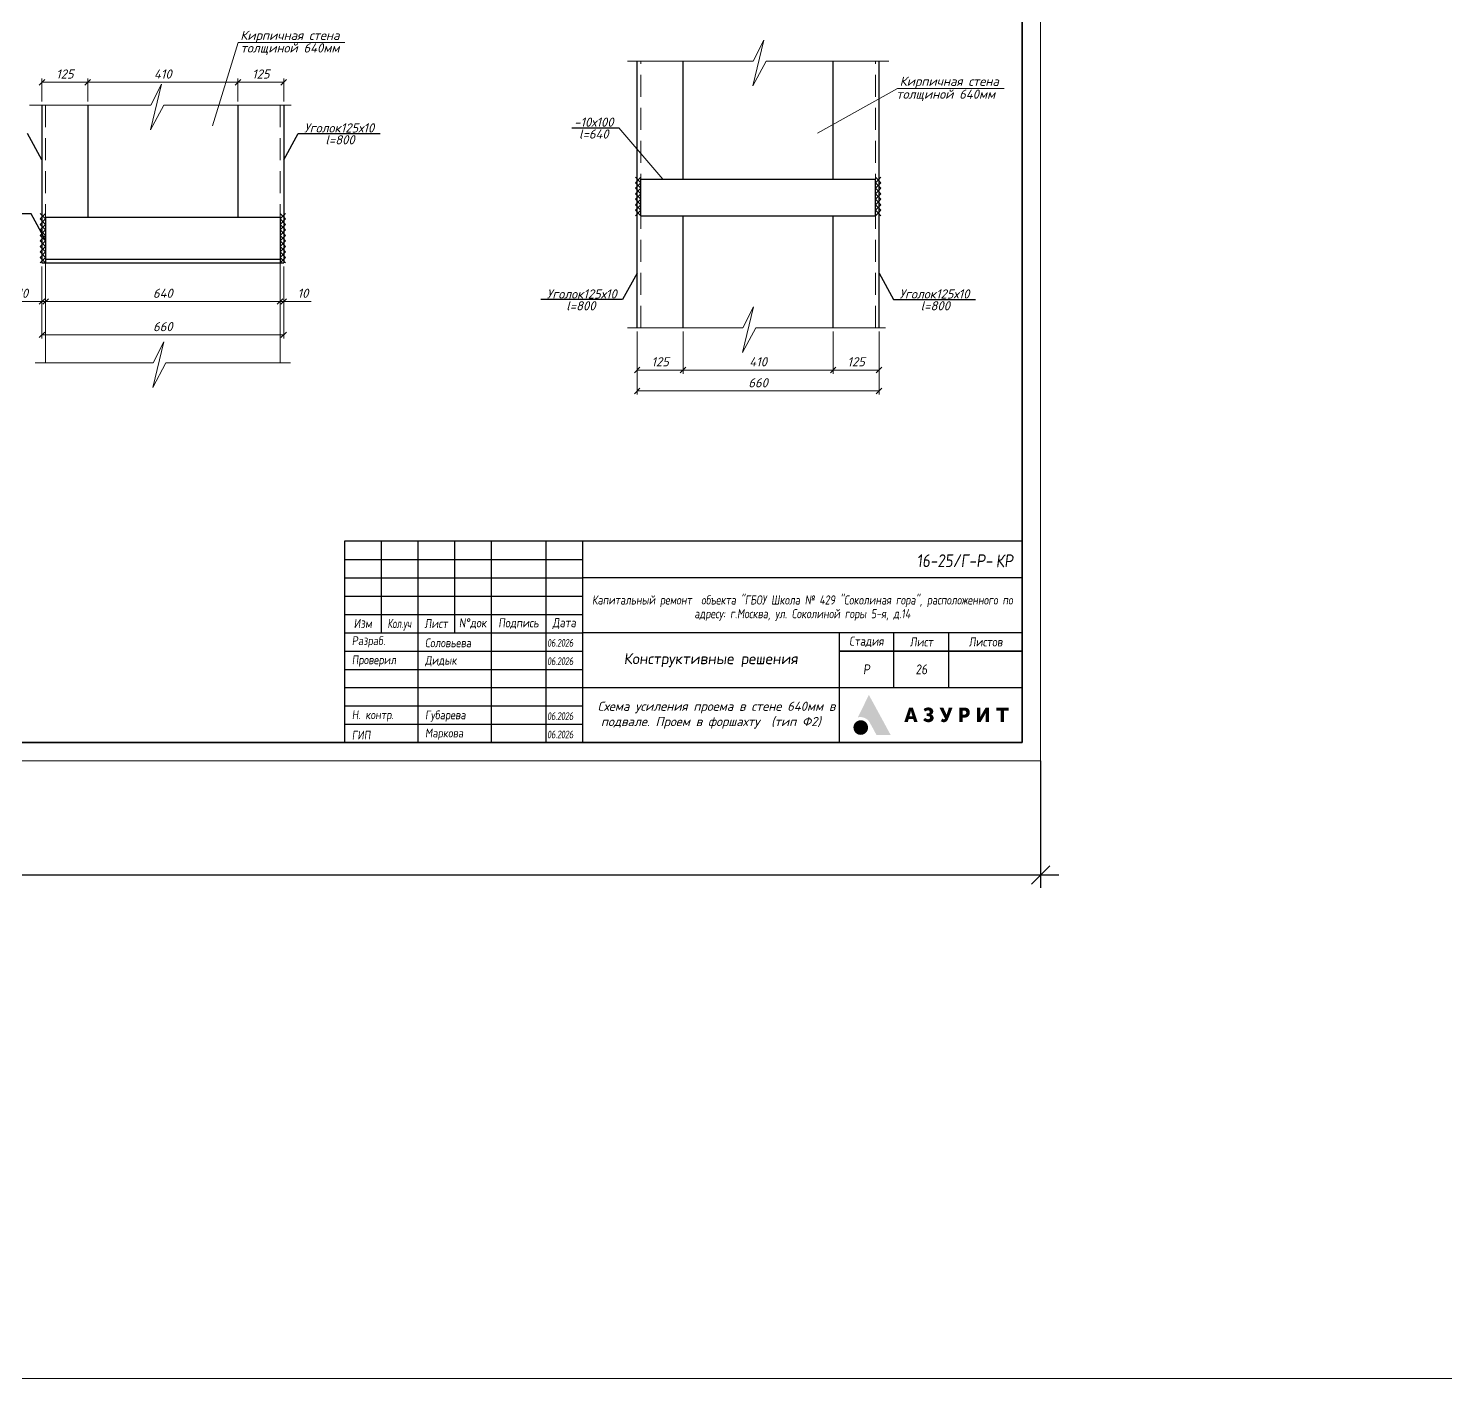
# Model space of a CAD drawing. Header units: millimetres. Extents: x 10124 to 8132345, y -95635 to 1386204.
# Drawn here: x 134288 to 138157, y 17164 to 20851 of the extents above; entities that cross this region are included whole.
import ezdxf
from ezdxf.enums import TextEntityAlignment as Align

# ---------------------------------------------------------------- set-up
doc = ezdxf.new("R2010")
doc.units = ezdxf.units.MM
doc.linetypes.add('Пунктир 2мм', pattern=[3, 2, -1])
doc.layers.get('DEFPOINTS').update_dxf_attribs({"color": 1})
for name, color, linetype, lineweight in [('013', 7, 'Continuous', 13), ('030', 7, 'Continuous', 30), ('_TEXT', 7, 'Continuous', 30)]:
    doc.layers.add(name, color=color, linetype=linetype, lineweight=lineweight)
doc.layers.add('_STAMP', color=7, linetype='Continuous')
doc.styles.add('10', font='isocpeui.ttf', dxfattribs={"height": 25})
doc.styles.add('GOST', font='isocpeur.TTF')
doc.styles.add('ISOCPEUR', font='isocpeur.TTF', dxfattribs={"width": 0.85, "oblique": 7})
doc.styles.add('БДА100', font='romand.shx', dxfattribs={"width": 0.7})
doc.dimstyles.new('10', dxfattribs={"dimtxt": 37.5, "dimasz": 15, "dimexe": 10, "dimexo": 10, "dimgap": 10, "dimtad": 1, "dimtxsty": '10', "dimblk": 'OBLIQUE', "dimcen": 2.5, "dimadec": 0, "dimazin": 0, "dimtfac": 1, "dimtmove": 0, "dimatfit": 3, "dimfxl": 1, "dimlwd": 15, "dimlwe": 15, "dimarcsym": 0})
doc.dimstyles.new('БДА1', dxfattribs={"dimtxt": 2, "dimasz": 1, "dimexe": 0.7, "dimexo": 0, "dimgap": 0.8, "dimtad": 1, "dimdec": 0, "dimrnd": 1, "dimzin": 0, "dimdsep": 46, "dimtxsty": 'БДА100', "dimblk": 'OBLIQUE', "dimcen": 2, "dimdle": 1, "dimadec": 0, "dimazin": 0, "dimtfac": 1, "dimtdec": 0, "dimtmove": 1, "dimatfit": 3, "dimldrblk": 'NONE', "dimfxl": 0.7, "dimtolj": 1, "dimtzin": 0, "dimlwd": -1, "dimlwe": -1, "dimarcsym": 0})

# ---------------------------------------------------------------- blocks, each defined once
blk = doc.blocks.new('_OBLIQUE')
at = {"color": 0, "linetype": 'ByBlock'}
blk.add_line((-0.5, -0.5), (0.5, 0.5), dxfattribs=at)
blk = doc.blocks.new('*D17')
at = {"layer": 'DEFPOINTS', "color": 0, "transparency": 16777216}
for p, q in [((0, 0), (0, -34.62)), ((594, 0), (594, -34.62)), ((-5, -31.12), (599, -31.12))]:
    blk.add_line(p, q, dxfattribs=at)
for p in [(0, 0), (594, 0), (594, -31.12)]:
    blk.add_point(p, dxfattribs=at)
at = {"layer": 'DEFPOINTS', "color": 0, "transparency": 16777216, "xscale": 5, "yscale": 5, "zscale": 5, "rotation": 180}
blk.add_blockref('_OBLIQUE', (0, -31.12), dxfattribs=at)
at = {"layer": 'DEFPOINTS', "color": 0, "transparency": 16777216, "xscale": 5, "yscale": 5, "zscale": 5}
blk.add_blockref('_OBLIQUE', (594, -31.12), dxfattribs=at)
at = {"layer": 'DEFPOINTS', "color": 0, "lineweight": 0, "transparency": 16777216, "insert": (105, -22.12), "char_height": 10, "attachment_point": 5, "style": 'БДА100'}
blk.add_mtext('\\A1;594', dxfattribs=at)
blk = doc.blocks.new('_None')
blk = doc.blocks.new('Логотип Азурит')
at = {"layer": '_STAMP', "linetype": 'Continuous', "true_color": 0x2a3756}
h = blk.add_hatch(color=159, dxfattribs=at)
h.dxf.hatch_style = 1
h.paths.add_polyline_path([(-39.4, 8.5), (-40.02, 9.65), (-40.61, 10.74), (-41.14, 11.7), (-41.62, 12.59), (-41.79, 12.89), (-41.86, 13.01), (-41.91, 12.94), (-41.99, 12.78), (-42.39, 11.96), (-42.77, 11.18), (-43.09, 10.5), (-43.47, 9.72), (-44.18, 8.26), (-44.5, 7.6), (-44.73, 7.14), (-44.85, 6.9), (-44.7, 6.93), (-44.51, 6.95), (-44.27, 6.97), (-44.09, 6.97), (-43.91, 6.96), (-43.74, 6.94), (-43.56, 6.91), (-43.39, 6.87), (-43.22, 6.81), (-43.05, 6.75), (-42.89, 6.68), (-42.73, 6.59), (-42.58, 6.5), (-42.43, 6.4), (-42.29, 6.29), (-42.15, 6.17), (-42.03, 6.04), (-41.91, 5.91), (-41.79, 5.77), (-41.72, 5.65), (-41.63, 5.5), (-41.3, 4.9), (-41.02, 4.39), (-40.57, 3.56), (-40.05, 2.59), (-39.78, 2.11), (-37.86, 2.11), (-36.5, 2.11), (-35.94, 2.12), (-36.48, 3.13), (-36.82, 3.75), (-37.16, 4.37), (-37.67, 5.33), (-38.2, 6.3), (-38.54, 6.93), (-38.87, 7.53)])
h = blk.add_hatch(color=159, dxfattribs=at)
h.dxf.hatch_style = 1
h.paths.add_polyline_path([(-29.3, 7.88), (-29.63, 8.84), (-29.86, 9.53), (-30.37, 9.54), (-30.87, 9.54), (-30.93, 9.38), (-31.26, 8.4), (-31.64, 7.27), (-31.97, 6.31), (-32.19, 5.64), (-32.05, 5.63), (-31.71, 5.62), (-31.23, 5.62), (-31.11, 6.03), (-30.99, 6.44), (-30.37, 6.44), (-29.75, 6.44), (-29.63, 6.03), (-29.52, 5.62), (-29.03, 5.62), (-28.54, 5.62), (-28.6, 5.8), (-28.93, 6.79)])
h.paths.add_polyline_path([(-30.77, 7.21), (-30.74, 7.31), (-30.56, 7.93), (-30.43, 8.43), (-30.39, 8.59), (-30.37, 8.65), (-30.35, 8.64), (-30.31, 8.45), (-30.22, 8.08), (-30.11, 7.66), (-30.01, 7.33), (-29.97, 7.21), (-30.37, 7.21)], flags=16)
h = blk.add_hatch(color=159, dxfattribs=at)
h.dxf.hatch_style = 1
h.paths.add_polyline_path([(-24.39, 7.35), (-24.47, 7.43), (-24.56, 7.5), (-24.66, 7.56), (-24.81, 7.65), (-24.74, 7.69), (-24.65, 7.75), (-24.55, 7.86), (-24.45, 7.97), (-24.38, 8.09), (-24.35, 8.18), (-24.32, 8.25), (-24.31, 8.34), (-24.3, 8.45), (-24.3, 8.65), (-24.31, 8.73), (-24.34, 8.82), (-24.41, 8.99), (-24.51, 9.14), (-24.63, 9.28), (-24.78, 9.39), (-24.95, 9.48), (-25.13, 9.55), (-25.34, 9.59), (-25.56, 9.6), (-25.74, 9.6), (-25.91, 9.58), (-26.08, 9.55), (-26.23, 9.51), (-26.39, 9.46), (-26.53, 9.39), (-26.67, 9.32), (-26.8, 9.23), (-26.9, 9.15), (-26.81, 8.98), (-26.64, 8.66), (-26.54, 8.5), (-26.51, 8.5), (-26.46, 8.54), (-26.35, 8.61), (-26.21, 8.67), (-26.07, 8.73), (-25.93, 8.77), (-25.82, 8.79), (-25.72, 8.79), (-25.62, 8.79), (-25.53, 8.76), (-25.46, 8.73), (-25.39, 8.68), (-25.34, 8.62), (-25.3, 8.55), (-25.26, 8.45), (-25.26, 8.36), (-25.27, 8.27), (-25.32, 8.18), (-25.36, 8.13), (-25.39, 8.08), (-25.44, 8.05), (-25.49, 8.02), (-25.63, 7.99), (-25.84, 7.98), (-26.1, 7.97), (-26.1, 7.6), (-26.1, 7.24), (-25.78, 7.23), (-25.54, 7.21), (-25.45, 7.2), (-25.38, 7.18), (-25.33, 7.15), (-25.28, 7.12), (-25.25, 7.08), (-25.21, 7.02), (-25.19, 6.96), (-25.17, 6.9), (-25.17, 6.76), (-25.18, 6.7), (-25.2, 6.64), (-25.23, 6.58), (-25.26, 6.53), (-25.31, 6.49), (-25.37, 6.45), (-25.44, 6.43), (-25.52, 6.41), (-25.69, 6.39), (-25.78, 6.39), (-25.87, 6.41), (-26, 6.45), (-26.16, 6.51), (-26.3, 6.6), (-26.43, 6.69), (-26.53, 6.76), (-26.77, 6.45), (-26.93, 6.26), (-26.97, 6.2), (-26.98, 6.15), (-26.97, 6.11), (-26.94, 6.07), (-26.82, 5.97), (-26.62, 5.84), (-26.41, 5.73), (-26.19, 5.65), (-25.97, 5.59), (-25.78, 5.57), (-25.53, 5.57), (-25.3, 5.58), (-25.12, 5.61), (-24.99, 5.65), (-24.87, 5.71), (-24.75, 5.78), (-24.64, 5.85), (-24.54, 5.94), (-24.45, 6.03), (-24.37, 6.13), (-24.31, 6.23), (-24.25, 6.37), (-24.21, 6.51), (-24.2, 6.66), (-24.2, 6.82), (-24.21, 6.94), (-24.24, 7.06), (-24.28, 7.16), (-24.33, 7.26)])
h = blk.add_hatch(color=159, dxfattribs=at)
h.dxf.hatch_style = 1
h.paths.add_polyline_path([(-19.61, 8.04), (-19.36, 8.68), (-19.14, 9.22), (-19.03, 9.53), (-19.17, 9.54), (-19.52, 9.54), (-20.02, 9.54), (-20.05, 9.44), (-20.31, 8.65), (-20.59, 7.81), (-20.63, 7.68), (-20.66, 7.62), (-20.67, 7.61), (-20.7, 7.67), (-20.82, 7.97), (-21.01, 8.4), (-21.34, 9.1), (-21.54, 9.54), (-22.06, 9.54), (-22.58, 9.54), (-22.4, 9.17), (-21.88, 8.17), (-21.32, 7.06), (-21.11, 6.63), (-21.09, 6.56), (-21.1, 6.52), (-21.15, 6.45), (-21.21, 6.41), (-21.28, 6.38), (-21.37, 6.37), (-21.45, 6.37), (-21.55, 6.39), (-21.64, 6.43), (-21.74, 6.49), (-21.82, 6.53), (-21.86, 6.49), (-21.92, 6.39), (-22.11, 6.05), (-22.23, 5.85), (-22.18, 5.81), (-22.08, 5.75), (-21.95, 5.69), (-21.81, 5.63), (-21.69, 5.59), (-21.51, 5.57), (-21.31, 5.57), (-21.12, 5.59), (-20.97, 5.62), (-20.88, 5.66), (-20.79, 5.71), (-20.71, 5.77), (-20.63, 5.84), (-20.56, 5.93), (-20.48, 6.02), (-20.35, 6.23), (-20.28, 6.35), (-20.21, 6.51), (-19.92, 7.25)])
h = blk.add_hatch(color=159, dxfattribs=at)
h.dxf.hatch_style = 1
h.paths.add_polyline_path([(-14.46, 7.53), (-14.41, 7.64), (-14.37, 7.74), (-14.33, 7.96), (-14.31, 8.19), (-14.32, 8.41), (-14.37, 8.63), (-14.45, 8.83), (-14.5, 8.93), (-14.55, 9.02), (-14.62, 9.1), (-14.69, 9.18), (-14.81, 9.29), (-14.92, 9.37), (-15.06, 9.43), (-15.21, 9.49), (-15.33, 9.52), (-15.49, 9.53), (-16.3, 9.54), (-17.21, 9.54), (-17.21, 7.58), (-17.21, 5.62), (-16.73, 5.62), (-16.25, 5.62), (-16.25, 6.23), (-16.25, 6.83), (-15.87, 6.83), (-15.58, 6.84), (-15.35, 6.86), (-15.17, 6.91), (-14.99, 6.98), (-14.83, 7.08), (-14.69, 7.2), (-14.56, 7.36)])
h.paths.add_polyline_path([(-15.6, 7.68), (-15.67, 7.66), (-15.95, 7.66), (-16.25, 7.66), (-16.25, 8.2), (-16.25, 8.74), (-15.93, 8.73), (-15.64, 8.72), (-15.57, 8.7), (-15.51, 8.67), (-15.42, 8.6), (-15.35, 8.51), (-15.32, 8.45), (-15.3, 8.39), (-15.29, 8.19), (-15.29, 8.07), (-15.3, 8), (-15.32, 7.94), (-15.35, 7.88), (-15.39, 7.82), (-15.43, 7.78), (-15.53, 7.71)], flags=16)
h = blk.add_hatch(color=159, dxfattribs=at)
h.dxf.hatch_style = 1
h.paths.add_polyline_path([(-10.09, 7.82), (-9.98, 8.03), (-9.94, 8.12), (-9.95, 7.93), (-9.96, 7.49), (-9.97, 6.69), (-9.97, 5.62), (-9.5, 5.62), (-9.04, 5.62), (-9.04, 7.58), (-9.04, 9.54), (-9.51, 9.54), (-9.99, 9.54), (-10.36, 8.91), (-10.84, 8.1), (-11.03, 7.78), (-11.26, 7.34), (-11.37, 7.13), (-11.42, 7.05), (-11.41, 7.31), (-11.39, 7.78), (-11.39, 8.55), (-11.39, 9.54), (-11.86, 9.54), (-12.34, 9.54), (-12.34, 7.58), (-12.34, 5.62), (-11.86, 5.62), (-11.37, 5.62), (-11.18, 5.95), (-10.61, 6.89), (-10.31, 7.42)])
h = blk.add_hatch(color=159, dxfattribs=at)
h.dxf.hatch_style = 1
h.paths.add_polyline_path([(-3.74, 9.14), (-3.74, 9.54), (-5.42, 9.54), (-7.09, 9.54), (-7.09, 9.14), (-7.09, 8.74), (-6.5, 8.74), (-5.9, 8.74), (-5.9, 7.18), (-5.9, 5.62), (-5.43, 5.62), (-4.95, 5.62), (-4.95, 7.18), (-4.95, 8.74), (-4.35, 8.74), (-3.74, 8.74)])
at = {"layer": '_STAMP', "linetype": 'Continuous', "true_color": 0x1447b7}
h = blk.add_hatch(color=162, dxfattribs=at)
h.dxf.hatch_style = 1
h.paths.add_polyline_path([(-42.09, 4.22), (-42.11, 4.4), (-42.15, 4.58), (-42.2, 4.76), (-42.27, 4.93), (-42.35, 5.1), (-42.45, 5.26), (-42.57, 5.41), (-42.7, 5.55), (-42.8, 5.64), (-42.91, 5.72), (-43.14, 5.86), (-43.38, 5.97), (-43.63, 6.05), (-43.89, 6.09), (-44.15, 6.1), (-44.42, 6.07), (-44.55, 6.04), (-44.68, 6.01), (-44.87, 5.94), (-45.05, 5.85), (-45.22, 5.74), (-45.37, 5.62), (-45.51, 5.49), (-45.63, 5.35), (-45.75, 5.19), (-45.84, 5.03), (-45.92, 4.85), (-45.98, 4.67), (-46.03, 4.49), (-46.06, 4.29), (-46.07, 4.1), (-46.05, 3.9), (-46.02, 3.7), (-45.97, 3.51), (-45.92, 3.37), (-45.87, 3.24), (-45.8, 3.11), (-45.72, 2.99), (-45.64, 2.88), (-45.54, 2.77), (-45.44, 2.67), (-45.33, 2.57), (-45.22, 2.49), (-45.1, 2.41), (-44.98, 2.34), (-44.85, 2.28), (-44.72, 2.22), (-44.58, 2.18), (-44.44, 2.15), (-44.3, 2.13), (-44.05, 2.12), (-43.8, 2.14), (-43.57, 2.19), (-43.34, 2.26), (-43.12, 2.37), (-42.92, 2.5), (-42.73, 2.65), (-42.56, 2.83), (-42.44, 2.99), (-42.34, 3.15), (-42.26, 3.32), (-42.19, 3.49), (-42.14, 3.67), (-42.11, 3.85), (-42.09, 4.03)])
blk = doc.blocks.new('_Azurit_Stamp')
at = {"layer": '_STAMP'}
for p, q in [((-175, 55), (-175, 30)), ((-165, 55), (-165, 0)), ((-155, 55), (-155, 30)), ((-145, 55), (-145, 0)), ((-130, 55), (-130, 0)), ((-120, 55), (-120, 0)), ((-185, 50), (-120, 50)), ((-185, 45), (-120, 45)), ((0, 45), (-120, 45)), ((-185, 40), (-120, 40)), ((-185, 35), (-120, 35)), ((-185, 30), (-120, 30)), ((0, 30), (-120, 30)), ((-50, 30), (-50, 0)), ((-35, 25), (-35, 30)), ((-20, 25), (-20, 30)), ((-185, 25), (-120, 25)), ((-50, 25), (-35, 25)), ((-35, 25), (-50, 25)), ((-35, 25), (-20, 25)), ((-35, 15), (-35, 25)), ((-20, 25), (-35, 25)), ((-20, 25), (0, 25)), ((-20, 15), (-20, 25)), ((0, 25), (-20, 25)), ((-185, 20), (-120, 20)), ((-185, 15), (-120, 15)), ((-120, 15), (0, 15)), ((-185, 10), (-120, 10)), ((-185, 5), (-120, 5))]:
    blk.add_line(p, q, dxfattribs=at)
blk.add_lwpolyline([(-185, 0), (0, 0), (0, 55), (-185, 55)], close=True, dxfattribs=at)
at = {"linetype": 'Continuous'}
blk.add_blockref('Логотип Азурит', (0, 0), dxfattribs=at)
at = {"color": 0, "lineweight": 9, "insert": (-42.5, 20), "char_height": 2.7, "width": 15, "attachment_point": 5, "style": 'ISOCPEUR'}
blk.add_mtext('Р', dxfattribs=at)
at = {"layer": '_TEXT', "color": 1, "style": 'ISOCPEUR', "oblique": 7, "width": 0.85}
blk.add_text('КР ', height=3.5, dxfattribs=at).set_placement((-7.2, 49.62), align=Align.MIDDLE_LEFT)
at = {"layer": '_TEXT', "color": 5, "line_spacing_factor": 0.9, "style": 'ISOCPEUR'}
for s, width, heights, insert, char_height, attachment_point in [('16-25/Г-Р-', 69.1586, [9.61], (-8.07, 49.66), 3.5, 6), ('{\\Q8;\\W0.8;\\C7;Капитальный ремонт  объекта "ГБОУ Школа № 429 "Соколиная гора", расположенного по адресу: г.Москва, ул. Соколиной горы 5-я, д.14}', 120, [14.01], (-60, 36.73), 2.5, 5), ('{\\W1;Конструктивные решения}', 69.1586, [14.57], (-85, 22.5), 3, 5)]:
    blk.add_mtext_dynamic_manual_height_columns(s, width=width, gutter_width=0, heights=heights, dxfattribs=dict(at, insert=insert, char_height=char_height, attachment_point=attachment_point))
at = {"layer": '_TEXT', "style": 'ISOCPEUR'}
for s, width, insert, char_height, attachment_point in [('Изм', 10, (-180, 32.5), 2.5, 5), ('{\\W0.7;Кол.уч}', 10, (-170, 32.17), 2.5, 5), ('Лист', 10, (-160, 32.5), 2.5, 5), ('N%%Dдок', 10, (-150, 32.5), 2.5, 5), ('Подпись', 10, (-137.5, 32.5), 2.5, 5), ('Дата', 10, (-125, 32.5), 2.5, 5), ('Разраб.', 20, (-183, 27.5), 2.4, 4), ('Стадия', 15, (-42.5, 27.5), 2.5, 5), ('Лист', 15, (-27.5, 27.5), 2.5, 5), ('Листов', 15, (-10, 27.5), 2.5, 5), ('Проверил', 20, (-183, 22.27), 2.4, 4), ('Н. контр.', 20, (-183, 7.27), 2.4, 4), ('ГИП', 20, (-183, 2.04), 2.4, 4)]:
    blk.add_mtext_dynamic_manual_height_columns(s, width=width, gutter_width=12.5, heights=[0], dxfattribs=dict(at, insert=insert, char_height=char_height, attachment_point=attachment_point))
at = {"layer": '_TEXT', "color": 1, "attachment_point": 4, "style": 'ISOCPEUR'}
for s, width, insert, char_height in [('Соловьева', 19.0361, (-163, 27.23), 2.4), ('{\\W0.82;\\T0.92;06.2026}', 7.4894, (-129.7, 27.23), 2.1), ('{\\W0.82;\\T0.92;06.2026}', 7.4894, (-129.7, 22.23), 2.1), ('{\\W0.82;\\T0.92;06.2026}', 7.4894, (-129.7, 7.23), 2.1), ('{\\W0.82;\\T0.92;06.2026}', 7.4894, (-129.7, 2.23), 2.1)]:
    blk.add_mtext_dynamic_manual_height_columns(s, width=width, gutter_width=12.5, heights=[0], dxfattribs=dict(at, insert=insert, char_height=char_height))
at = {"layer": '_TEXT', "color": 5, "char_height": 2.4, "attachment_point": 4, "style": 'ISOCPEUR'}
for s, insert in [('Дидык', (-163, 22.23)), ('Губарева', (-163, 7.23)), ('Маркова', (-163, 2.29))]:
    blk.add_mtext_dynamic_manual_height_columns(s, width=19.0361, gutter_width=12.5, heights=[0], dxfattribs=dict(at, insert=insert))
blk = doc.blocks.new('*D1206')
at = {"color": 0, "lineweight": 15, "ltscale": 100, "transparency": 16777216}
for p, q in [((134334.8, 20200.4), (134334.8, 20095)), ((134974.8, 20200.4), (134974.8, 20095)), ((134334.8, 20105), (134974.8, 20105))]:
    blk.add_line(p, q, dxfattribs=at)
at = {"layer": 'DEFPOINTS', "color": 0, "ltscale": 100, "transparency": 16777216}
for p in [(134334.8, 20210.4), (134974.8, 20210.4), (134974.8, 20105)]:
    blk.add_point(p, dxfattribs=at)
at = {"color": 0, "lineweight": 15, "ltscale": 100, "transparency": 16777216, "xscale": 15, "yscale": 15, "zscale": 15, "rotation": 180}
blk.add_blockref('_OBLIQUE', (134334.8, 20105), dxfattribs=at)
at = {"color": 0, "lineweight": 15, "ltscale": 100, "transparency": 16777216, "xscale": 15, "yscale": 15, "zscale": 15}
blk.add_blockref('_OBLIQUE', (134974.8, 20105), dxfattribs=at)
at = {"color": 0, "ltscale": 100, "transparency": 16777216, "insert": (134654.8, 20127.5), "char_height": 25, "attachment_point": 5, "style": '10'}
blk.add_mtext('640', dxfattribs=at)
blk = doc.blocks.new('*D1232')
at = {"layer": '013', "color": 0, "lineweight": 15, "ltscale": 100, "transparency": 16777216}
for p, q in [((134324.8, 20200.4), (134324.8, 20095)), ((134334.8, 20200.4), (134334.8, 20095)), ((134324.8, 20105), (134249.6, 20105)), ((134334.8, 20105), (134324.8, 20105)), ((134334.8, 20105), (134349.8, 20105))]:
    blk.add_line(p, q, dxfattribs=at)
at = {"layer": 'DEFPOINTS', "color": 0, "ltscale": 100, "transparency": 16777216}
for p in [(134324.8, 20210.4), (134334.8, 20210.4), (134324.8, 20105)]:
    blk.add_point(p, dxfattribs=at)
at = {"layer": '013', "color": 0, "lineweight": 15, "ltscale": 100, "transparency": 16777216, "xscale": 15, "yscale": 15, "zscale": 15}
blk.add_blockref('_OBLIQUE', (134324.8, 20105), dxfattribs=at)
at = {"layer": '013', "color": 0, "lineweight": 15, "ltscale": 100, "transparency": 16777216, "xscale": 15, "yscale": 15, "zscale": 15, "rotation": 180}
blk.add_blockref('_OBLIQUE', (134334.8, 20105), dxfattribs=at)
at = {"layer": '013', "color": 0, "ltscale": 100, "transparency": 16777216, "insert": (134272.2, 20127.5), "char_height": 25, "attachment_point": 5, "style": '10'}
blk.add_mtext('10', dxfattribs=at)
blk = doc.blocks.new('*D1207')
at = {"layer": '013', "color": 0, "lineweight": 15, "ltscale": 100, "transparency": 16777216}
for p, q in [((134974.8, 20200.4), (134974.8, 20095)), ((134984.8, 20200.4), (134984.8, 20095)), ((134974.8, 20105), (134959.8, 20105)), ((134974.8, 20105), (134984.8, 20105)), ((134984.8, 20105), (135059.9, 20105))]:
    blk.add_line(p, q, dxfattribs=at)
at = {"layer": 'DEFPOINTS', "color": 0, "ltscale": 100, "transparency": 16777216}
for p in [(134974.8, 20210.4), (134984.8, 20210.4), (134984.8, 20105)]:
    blk.add_point(p, dxfattribs=at)
at = {"layer": '013', "color": 0, "lineweight": 15, "ltscale": 100, "transparency": 16777216, "xscale": 15, "yscale": 15, "zscale": 15}
blk.add_blockref('_OBLIQUE', (134974.8, 20105), dxfattribs=at)
at = {"layer": '013', "color": 0, "lineweight": 15, "ltscale": 100, "transparency": 16777216, "xscale": 15, "yscale": 15, "zscale": 15, "rotation": 180}
blk.add_blockref('_OBLIQUE', (134984.8, 20105), dxfattribs=at)
at = {"layer": '013', "color": 0, "ltscale": 100, "transparency": 16777216, "insert": (135037.3, 20127.5), "char_height": 25, "attachment_point": 5, "style": '10'}
blk.add_mtext('10', dxfattribs=at)
blk = doc.blocks.new('*D1202')
at = {"layer": '013', "color": 0, "lineweight": 15, "ltscale": 100, "transparency": 16777216}
for p, q in [((134324.8, 20200.4), (134324.8, 20003.9)), ((134984.8, 20200.4), (134984.8, 20003.9)), ((134324.8, 20013.9), (134984.8, 20013.9))]:
    blk.add_line(p, q, dxfattribs=at)
at = {"layer": 'DEFPOINTS', "color": 0, "ltscale": 100, "transparency": 16777216}
for p in [(134324.8, 20210.4), (134984.8, 20210.4), (134984.8, 20013.9)]:
    blk.add_point(p, dxfattribs=at)
at = {"layer": '013', "color": 0, "lineweight": 15, "ltscale": 100, "transparency": 16777216, "xscale": 15, "yscale": 15, "zscale": 15, "rotation": 180}
blk.add_blockref('_OBLIQUE', (134324.8, 20013.9), dxfattribs=at)
at = {"layer": '013', "color": 0, "lineweight": 15, "ltscale": 100, "transparency": 16777216, "xscale": 15, "yscale": 15, "zscale": 15}
blk.add_blockref('_OBLIQUE', (134984.8, 20013.9), dxfattribs=at)
at = {"layer": '013', "color": 0, "ltscale": 100, "transparency": 16777216, "insert": (134654.8, 20036.4), "char_height": 25, "attachment_point": 5, "style": '10'}
blk.add_mtext('660', dxfattribs=at)
blk = doc.blocks.new('*D1229')
at = {"layer": '013', "color": 0, "lineweight": 15, "ltscale": 100, "transparency": 16777216}
for p, q in [((134324.8, 20651), (134324.8, 20713.5)), ((134324.8, 20703.5), (134449.8, 20703.5)), ((134449.8, 20651), (134449.8, 20713.5))]:
    blk.add_line(p, q, dxfattribs=at)
at = {"layer": 'DEFPOINTS', "color": 0, "ltscale": 100, "transparency": 16777216}
for p in [(134449.8, 20703.5), (134324.8, 20641), (134449.8, 20641)]:
    blk.add_point(p, dxfattribs=at)
at = {"layer": '013', "color": 0, "lineweight": 15, "ltscale": 100, "transparency": 16777216, "xscale": 15, "yscale": 15, "zscale": 15, "rotation": 180}
blk.add_blockref('_OBLIQUE', (134324.8, 20703.5), dxfattribs=at)
at = {"layer": '013', "color": 0, "lineweight": 15, "ltscale": 100, "transparency": 16777216, "xscale": 15, "yscale": 15, "zscale": 15}
blk.add_blockref('_OBLIQUE', (134449.8, 20703.5), dxfattribs=at)
at = {"layer": '013', "color": 0, "ltscale": 100, "transparency": 16777216, "insert": (134387.3, 20726), "char_height": 25, "attachment_point": 5, "style": '10'}
blk.add_mtext('125', dxfattribs=at)
blk = doc.blocks.new('*D1230')
at = {"layer": '013', "color": 0, "lineweight": 15, "ltscale": 100, "transparency": 16777216}
for p, q in [((134449.8, 20651), (134449.8, 20713.5)), ((134449.8, 20703.5), (134859.8, 20703.5)), ((134859.8, 20651), (134859.8, 20713.5))]:
    blk.add_line(p, q, dxfattribs=at)
at = {"layer": 'DEFPOINTS', "color": 0, "ltscale": 100, "transparency": 16777216}
for p in [(134859.8, 20703.5), (134449.8, 20641), (134859.8, 20641)]:
    blk.add_point(p, dxfattribs=at)
at = {"layer": '013', "color": 0, "lineweight": 15, "ltscale": 100, "transparency": 16777216, "xscale": 15, "yscale": 15, "zscale": 15, "rotation": 180}
blk.add_blockref('_OBLIQUE', (134449.8, 20703.5), dxfattribs=at)
at = {"layer": '013', "color": 0, "lineweight": 15, "ltscale": 100, "transparency": 16777216, "xscale": 15, "yscale": 15, "zscale": 15}
blk.add_blockref('_OBLIQUE', (134859.8, 20703.5), dxfattribs=at)
at = {"layer": '013', "color": 0, "ltscale": 100, "transparency": 16777216, "insert": (134654.8, 20726), "char_height": 25, "attachment_point": 5, "style": '10'}
blk.add_mtext('410', dxfattribs=at)
blk = doc.blocks.new('*D1231')
at = {"layer": '013', "color": 0, "lineweight": 15, "ltscale": 100, "transparency": 16777216}
for p, q in [((134859.8, 20651), (134859.8, 20713.5)), ((134859.8, 20703.5), (134984.8, 20703.5)), ((134984.8, 20651), (134984.8, 20713.5))]:
    blk.add_line(p, q, dxfattribs=at)
at = {"layer": 'DEFPOINTS', "color": 0, "ltscale": 100, "transparency": 16777216}
for p in [(134984.8, 20703.5), (134859.8, 20641), (134984.8, 20641)]:
    blk.add_point(p, dxfattribs=at)
at = {"layer": '013', "color": 0, "lineweight": 15, "ltscale": 100, "transparency": 16777216, "xscale": 15, "yscale": 15, "zscale": 15, "rotation": 180}
blk.add_blockref('_OBLIQUE', (134859.8, 20703.5), dxfattribs=at)
at = {"layer": '013', "color": 0, "lineweight": 15, "ltscale": 100, "transparency": 16777216, "xscale": 15, "yscale": 15, "zscale": 15}
blk.add_blockref('_OBLIQUE', (134984.8, 20703.5), dxfattribs=at)
at = {"layer": '013', "color": 0, "ltscale": 100, "transparency": 16777216, "insert": (134922.3, 20726), "char_height": 25, "attachment_point": 5, "style": '10'}
blk.add_mtext('125', dxfattribs=at)
blk = doc.blocks.new('*D1203')
at = {"layer": '013', "color": 0, "lineweight": 15, "ltscale": 100, "transparency": 16777216}
for p, q in [((135949.8, 20023.4), (135949.8, 19908)), ((136074.8, 20023.4), (136074.8, 19908)), ((135949.8, 19918), (136074.8, 19918))]:
    blk.add_line(p, q, dxfattribs=at)
at = {"layer": 'DEFPOINTS', "color": 0, "ltscale": 100, "transparency": 16777216}
for p in [(135949.8, 20033.4), (136074.8, 20033.4), (136074.8, 19918)]:
    blk.add_point(p, dxfattribs=at)
at = {"layer": '013', "color": 0, "lineweight": 15, "ltscale": 100, "transparency": 16777216, "xscale": 15, "yscale": 15, "zscale": 15, "rotation": 180}
blk.add_blockref('_OBLIQUE', (135949.8, 19918), dxfattribs=at)
at = {"layer": '013', "color": 0, "lineweight": 15, "ltscale": 100, "transparency": 16777216, "xscale": 15, "yscale": 15, "zscale": 15}
blk.add_blockref('_OBLIQUE', (136074.8, 19918), dxfattribs=at)
at = {"layer": '013', "color": 0, "ltscale": 100, "transparency": 16777216, "insert": (136012.3, 19940.5), "char_height": 25, "attachment_point": 5, "style": '10'}
blk.add_mtext('125', dxfattribs=at)
blk = doc.blocks.new('*D1204')
at = {"layer": '013', "color": 0, "lineweight": 15, "ltscale": 100, "transparency": 16777216}
for p, q in [((136074.8, 20023.4), (136074.8, 19908)), ((136484.8, 20023.4), (136484.8, 19908)), ((136074.8, 19918), (136484.8, 19918))]:
    blk.add_line(p, q, dxfattribs=at)
at = {"layer": 'DEFPOINTS', "color": 0, "ltscale": 100, "transparency": 16777216}
for p in [(136074.8, 20033.4), (136484.8, 20033.4), (136484.8, 19918)]:
    blk.add_point(p, dxfattribs=at)
at = {"layer": '013', "color": 0, "lineweight": 15, "ltscale": 100, "transparency": 16777216, "xscale": 15, "yscale": 15, "zscale": 15, "rotation": 180}
blk.add_blockref('_OBLIQUE', (136074.8, 19918), dxfattribs=at)
at = {"layer": '013', "color": 0, "lineweight": 15, "ltscale": 100, "transparency": 16777216, "xscale": 15, "yscale": 15, "zscale": 15}
blk.add_blockref('_OBLIQUE', (136484.8, 19918), dxfattribs=at)
at = {"layer": '013', "color": 0, "ltscale": 100, "transparency": 16777216, "insert": (136279.8, 19940.5), "char_height": 25, "attachment_point": 5, "style": '10'}
blk.add_mtext('410', dxfattribs=at)
blk = doc.blocks.new('*D1205')
at = {"layer": '013', "color": 0, "lineweight": 15, "ltscale": 100, "transparency": 16777216}
for p, q in [((136484.8, 20023.4), (136484.8, 19908)), ((136609.8, 20023.4), (136609.8, 19908)), ((136484.8, 19918), (136609.8, 19918))]:
    blk.add_line(p, q, dxfattribs=at)
at = {"layer": 'DEFPOINTS', "color": 0, "ltscale": 100, "transparency": 16777216}
for p in [(136484.8, 20033.4), (136609.8, 20033.4), (136609.8, 19918)]:
    blk.add_point(p, dxfattribs=at)
at = {"layer": '013', "color": 0, "lineweight": 15, "ltscale": 100, "transparency": 16777216, "xscale": 15, "yscale": 15, "zscale": 15, "rotation": 180}
blk.add_blockref('_OBLIQUE', (136484.8, 19918), dxfattribs=at)
at = {"layer": '013', "color": 0, "lineweight": 15, "ltscale": 100, "transparency": 16777216, "xscale": 15, "yscale": 15, "zscale": 15}
blk.add_blockref('_OBLIQUE', (136609.8, 19918), dxfattribs=at)
at = {"layer": '013', "color": 0, "ltscale": 100, "transparency": 16777216, "insert": (136547.3, 19940.5), "char_height": 25, "attachment_point": 5, "style": '10'}
blk.add_mtext('125', dxfattribs=at)
blk = doc.blocks.new('*D1239')
at = {"layer": '013', "color": 0, "lineweight": 15, "ltscale": 100, "transparency": 16777216}
for p, q in [((135949.8, 20023.4), (135949.8, 19850.7)), ((136609.8, 20023.4), (136609.8, 19850.7)), ((135949.8, 19860.7), (136609.8, 19860.7))]:
    blk.add_line(p, q, dxfattribs=at)
at = {"layer": 'DEFPOINTS', "color": 0, "ltscale": 100, "transparency": 16777216}
for p in [(135949.8, 20033.4), (136609.8, 20033.4), (136609.8, 19860.7)]:
    blk.add_point(p, dxfattribs=at)
at = {"layer": '013', "color": 0, "lineweight": 15, "ltscale": 100, "transparency": 16777216, "xscale": 15, "yscale": 15, "zscale": 15, "rotation": 180}
blk.add_blockref('_OBLIQUE', (135949.8, 19860.7), dxfattribs=at)
at = {"layer": '013', "color": 0, "lineweight": 15, "ltscale": 100, "transparency": 16777216, "xscale": 15, "yscale": 15, "zscale": 15}
blk.add_blockref('_OBLIQUE', (136609.8, 19860.7), dxfattribs=at)
at = {"layer": '013', "color": 0, "ltscale": 100, "transparency": 16777216, "insert": (136279.8, 19883.2), "char_height": 25, "attachment_point": 5, "style": '10'}
blk.add_mtext('660', dxfattribs=at)
blk = doc.blocks.new('*U16')
at = {"color": 44, "lineweight": 20, "ltscale": 10}
for p, q in [((594, 0), (594, 420)), ((0, 0), (594, 0))]:
    blk.add_line(p, q, dxfattribs=at)
at = {"color": 137, "lineweight": 35, "ltscale": 10}
for p, q in [((589, 5), (589, 415)), ((8.04, 5), (589, 5))]:
    blk.add_line(p, q, dxfattribs=at)
at = {"color": 44, "lineweight": 13, "style": 'GOST', "oblique": 10, "width": 0.8}
for tag in ['ФОРМАТВЕРТ', 'ФОРМАТГОРИЗ']:
    blk.add_attdef(tag, (542.98, 1.6), '', height=2, dxfattribs=at)
at = {"layer": 'DEFPOINTS', "color": 251, "lineweight": 0}
dim = blk.add_linear_dim(base=(594, -31.12), p1=(0, 0), p2=(594, 0), dimstyle='БДА1', override={"dimscale": 5}, dxfattribs=at)
dim.commit()
dim.dimension.update_dxf_attribs({"geometry": '*D17', "text_midpoint": (105, -31.12), "dimtype": 128})

msp = doc.modelspace()

# ---------------------------------------------------------------- linework, layer by layer
at = {"ltscale": 100}
for p, q in [((134324.764, 20492.165), (134284.962, 20563.829)), ((134984.764, 20492.165), (135024.566, 20563.829)), ((135024.566, 20563.829), (135248.307, 20563.829)), ((135771.44, 20579.54), (135899.331, 20579.54)), ((135959.799, 20429.054), (135944.799, 20444.054)), ((135944.799, 20429.054), (135959.799, 20444.054)), ((135959.799, 20414.054), (135944.799, 20429.054)), ((135944.799, 20414.054), (135959.799, 20429.054)), ((136614.799, 20429.054), (136599.799, 20444.054)), ((136599.799, 20429.054), (136614.799, 20444.054)), ((136614.799, 20414.054), (136599.799, 20429.054)), ((136599.799, 20414.054), (136614.799, 20429.054)), ((135959.799, 20399.054), (135944.799, 20414.054)), ((135944.799, 20399.054), (135959.799, 20414.054)), ((135959.799, 20384.054), (135944.799, 20399.054)), ((135944.799, 20384.054), (135959.799, 20399.054)), ((136614.799, 20399.054), (136599.799, 20414.054)), ((136599.799, 20399.054), (136614.799, 20414.054)), ((136614.799, 20384.054), (136599.799, 20399.054)), ((136599.799, 20384.054), (136614.799, 20399.054)), ((135959.799, 20369.054), (135944.799, 20384.054)), ((135944.799, 20369.054), (135959.799, 20384.054)), ((135959.799, 20354.054), (135944.799, 20369.054)), ((135944.799, 20354.054), (135959.799, 20369.054)), ((135959.799, 20339.054), (135944.799, 20354.054)), ((135944.799, 20339.054), (135959.799, 20354.054)), ((136614.799, 20369.054), (136599.799, 20384.054)), ((136599.799, 20369.054), (136614.799, 20384.054)), ((136614.799, 20354.054), (136599.799, 20369.054)), ((136599.799, 20354.054), (136614.799, 20369.054)), ((136614.799, 20339.054), (136599.799, 20354.054)), ((136599.799, 20339.054), (136614.799, 20354.054)), ((134294.962, 20344.563), (134071.22, 20344.563)), ((134334.764, 20272.899), (134294.962, 20344.563)), ((134334.764, 20330.399), (134319.764, 20345.399)), ((134319.764, 20330.399), (134334.764, 20345.399)), ((134334.764, 20315.399), (134319.764, 20330.399)), ((134319.764, 20315.399), (134334.764, 20330.399)), ((134334.764, 20300.399), (134319.764, 20315.399)), ((134319.764, 20300.399), (134334.764, 20315.399)), ((134989.764, 20330.399), (134974.764, 20345.399)), ((134974.764, 20330.399), (134989.764, 20345.399)), ((134989.764, 20315.399), (134974.764, 20330.399)), ((134974.764, 20315.399), (134989.764, 20330.399)), ((134989.764, 20300.399), (134974.764, 20315.399)), ((134974.764, 20300.399), (134989.764, 20315.399)), ((134334.764, 20285.399), (134319.764, 20300.399)), ((134319.764, 20285.399), (134334.764, 20300.399)), ((134334.764, 20270.399), (134319.764, 20285.399)), ((134319.764, 20270.399), (134334.764, 20285.399)), ((134989.764, 20285.399), (134974.764, 20300.399)), ((134974.764, 20285.399), (134989.764, 20300.399)), ((134989.764, 20270.399), (134974.764, 20285.399)), ((134974.764, 20270.399), (134989.764, 20285.399)), ((134334.764, 20255.399), (134319.764, 20270.399)), ((134319.764, 20255.399), (134334.764, 20270.399)), ((134334.764, 20240.399), (134319.764, 20255.399)), ((134319.764, 20240.399), (134334.764, 20255.399)), ((134334.764, 20225.399), (134319.764, 20240.399)), ((134319.764, 20225.399), (134334.764, 20240.399)), ((134989.764, 20255.399), (134974.764, 20270.399)), ((134974.764, 20255.399), (134989.764, 20270.399)), ((134989.764, 20240.399), (134974.764, 20255.399)), ((134974.764, 20240.399), (134989.764, 20255.399)), ((134989.764, 20225.399), (134974.764, 20240.399)), ((134974.764, 20225.399), (134989.764, 20240.399)), ((134334.764, 20210.399), (134319.764, 20225.399)), ((134319.764, 20210.399), (134334.764, 20225.399)), ((134324.764, 20210.399), (134974.764, 20210.399)), ((134989.764, 20210.399), (134974.764, 20225.399)), ((134974.764, 20210.399), (134989.764, 20225.399)), ((135949.799, 20182.288), (135909.997, 20110.624)), ((136609.799, 20182.288), (136649.601, 20110.624)), ((135909.997, 20110.624), (135686.255, 20110.624)), ((136649.601, 20110.624), (136873.342, 20110.624))]:
    msp.add_line(p, q, dxfattribs=at)
at = {"layer": '013', "linetype": 'Пунктир 2мм', "ltscale": 30}
for p, q in [((135959.799, 20033.42), (135959.799, 20760.732)), ((136599.799, 20033.42), (136599.799, 20760.732)), ((134334.764, 20641.032), (134334.764, 20335.399)), ((134974.764, 20641.032), (134974.764, 20335.399))]:
    msp.add_line(p, q, dxfattribs=at)
at = {"layer": '013', "ltscale": 100}
for p, q in [((136020.113, 20439.054), (135899.331, 20579.54)), ((134334.764, 20210.399), (134334.764, 19937.774)), ((134974.764, 20210.399), (134974.764, 19937.774))]:
    msp.add_line(p, q, dxfattribs=at)
msp.add_lwpolyline([(122040.613, 17164.475), (153364.451, 17164.475), (153364.451, 23569.947), (122040.613, 23569.947)], close=True, dxfattribs=at)
for points in [[(135923.137, 20760.732), (136266.425, 20760.732), (136295.461, 20818.023), (136265.549, 20693.491), (136301.446, 20760.732), (136636.734, 20760.732)], [(134790.078, 20585.003), (134860.629, 20812.193), (135151.282, 20812.193)], [(134290.407, 20641.032), (134622.161, 20641.032), (134651.197, 20698.324), (134621.285, 20573.792), (134657.182, 20641.032), (135004.967, 20641.032)], [(136442.252, 20564.536), (136660.567, 20686.755), (136951.22, 20686.755)], [(135923.377, 20033.42), (136238.239, 20033.42), (136267.275, 20090.712), (136237.363, 19966.18), (136273.26, 20033.42), (136627.635, 20033.42)], [(134306.237, 19937.774), (134628.302, 19937.774), (134657.338, 19995.066), (134627.426, 19870.534), (134663.323, 19937.774), (135003.384, 19937.774)]]:
    msp.add_lwpolyline(points, dxfattribs=at)
at = {"layer": '030', "ltscale": 100}
for p, q in [((135949.799, 20033.42), (135949.799, 20760.732)), ((136074.799, 20439.054), (136074.799, 20760.732)), ((136484.799, 20439.054), (136484.799, 20760.732)), ((136609.799, 20033.42), (136609.799, 20760.732)), ((134324.764, 20641.032), (134324.764, 20210.399)), ((134449.764, 20641.032), (134449.764, 20335.399)), ((134859.764, 20641.032), (134859.764, 20335.399)), ((134984.764, 20641.032), (134984.764, 20210.399)), ((135959.799, 20339.054), (135959.799, 20439.054)), ((135959.799, 20439.054), (136599.799, 20439.054)), ((136599.799, 20339.054), (136599.799, 20439.054)), ((134334.764, 20335.399), (134974.764, 20335.399)), ((134334.764, 20335.399), (134334.764, 20210.399)), ((134974.764, 20335.399), (134974.764, 20210.399)), ((135959.799, 20339.054), (136599.799, 20339.054)), ((136074.799, 20033.42), (136074.799, 20339.054)), ((136484.799, 20033.42), (136484.799, 20339.054)), ((134324.764, 20210.399), (134974.764, 20210.399)), ((134334.764, 20220.399), (134974.764, 20220.399)), ((134974.764, 20210.399), (134984.764, 20210.399))]:
    msp.add_line(p, q, dxfattribs=at)

# ---------------------------------------------------------------- block references
at = {"xscale": 10, "yscale": 10, "zscale": 10}
msp.add_blockref('*U16', (131110.74, 18850.822), dxfattribs=at)
at = {"layer": '_STAMP', "xscale": 10, "yscale": 10, "zscale": 10}
msp.add_blockref('_Azurit_Stamp', (137000.74, 18900.822), dxfattribs=at)

# ---------------------------------------------------------------- texts
at = {"color": 0, "lineweight": 9, "attachment_point": 5}
for s, insert, char_height, width, style in [('\\pxi1.23419;Кирпичная стена ', (134986.194, 20828.211), 25, 2395.44136, '10'), ('\\pxi1.23419;толщиной 640мм', (134986.535, 20793.77), 25, 2395.44136, '10'), ('\\pxi1.23419;Кирпичная стена ', (136786.132, 20702.774), 25, 2395.44136, '10'), ('\\pxi1.23419;толщиной 640мм', (136776.444, 20667.707), 25, 2395.44136, '10'), ('26', (136725.74, 19100.822), 27, 150, 'ISOCPEUR'), ('\\pxi1.23419,t46;Схема усиления проема в стене 640мм в подвале. Проем в форшахту  (тип Ф2)', (136150.74, 18975.822), 25, 700, '10')]:
    msp.add_mtext(s, dxfattribs=dict(at, insert=insert, char_height=char_height, width=width, style=style))
at = {"ltscale": 100, "char_height": 25, "attachment_point": 5, "style": '10'}
for s, insert in [('Уголок125х10', (135136.117, 20578.866)), ('-10х100', (135831.339, 20594.577)), ('l=800', (135138.524, 20546.491)), ('l=640', (135831.339, 20562.203)), ('Уголок125х10', (135798.446, 20125.661)), ('Уголок125х10', (136761.152, 20125.661)), ('l=800', (135796.039, 20093.286)), ('l=800', (136763.559, 20093.286))]:
    msp.add_mtext(s, dxfattribs=dict(at, insert=insert))

# ---------------------------------------------------------------- dimensions: what is measured, and where the dimension line sits
at = {"ltscale": 100}
dim = msp.add_linear_dim(base=(134974.764, 20105.049), p1=(134334.764, 20210.399), p2=(134974.764, 20210.399), dimstyle='10', dxfattribs=at)
dim.commit()
dim.dimension.update_dxf_attribs({"geometry": '*D1206', "text_midpoint": (134654.764, 20127.549)})
at = {"layer": '013', "ltscale": 100}
for base, p1, p2, picture, middle in [((134449.764, 20703.462), (134324.764, 20641.032), (134449.764, 20641.032), '*D1229', (134387.264, 20725.962)), ((134859.764, 20703.462), (134449.764, 20641.032), (134859.764, 20641.032), '*D1230', (134654.764, 20725.962)), ((134984.764, 20703.462), (134859.764, 20641.032), (134984.764, 20641.032), '*D1231', (134922.264, 20725.962)), ((134324.764, 20105.049), (134334.764, 20210.399), (134324.764, 20210.399), '*D1232', (134272.179, 20127.549)), ((134984.764, 20013.876), (134324.764, 20210.399), (134984.764, 20210.399), '*D1202', (134654.764, 20036.376)), ((136074.799, 19918.011), (135949.799, 20033.42), (136074.799, 20033.42), '*D1203', (136012.299, 19940.511)), ((136609.799, 19860.721), (135949.799, 20033.42), (136609.799, 20033.42), '*D1239', (136279.799, 19883.221)), ((136484.799, 19918.011), (136074.799, 20033.42), (136484.799, 20033.42), '*D1204', (136279.799, 19940.511)), ((136609.799, 19918.011), (136484.799, 20033.42), (136609.799, 20033.42), '*D1205', (136547.299, 19940.511))]:
    dim = msp.add_linear_dim(base=base, p1=p1, p2=p2, dimstyle='10', dxfattribs=at)
    dim.commit()
    dim.dimension.update_dxf_attribs({"geometry": picture, "text_midpoint": middle})
dim = msp.add_linear_dim(base=(134984.764, 20105.049), p1=(134974.764, 20210.399), p2=(134984.764, 20210.399), angle=180, dimstyle='10', dxfattribs=at)
dim.commit()
dim.dimension.update_dxf_attribs({"geometry": '*D1207', "text_midpoint": (135037.349, 20127.549)})

doc.saveas('drawing.dxf')
